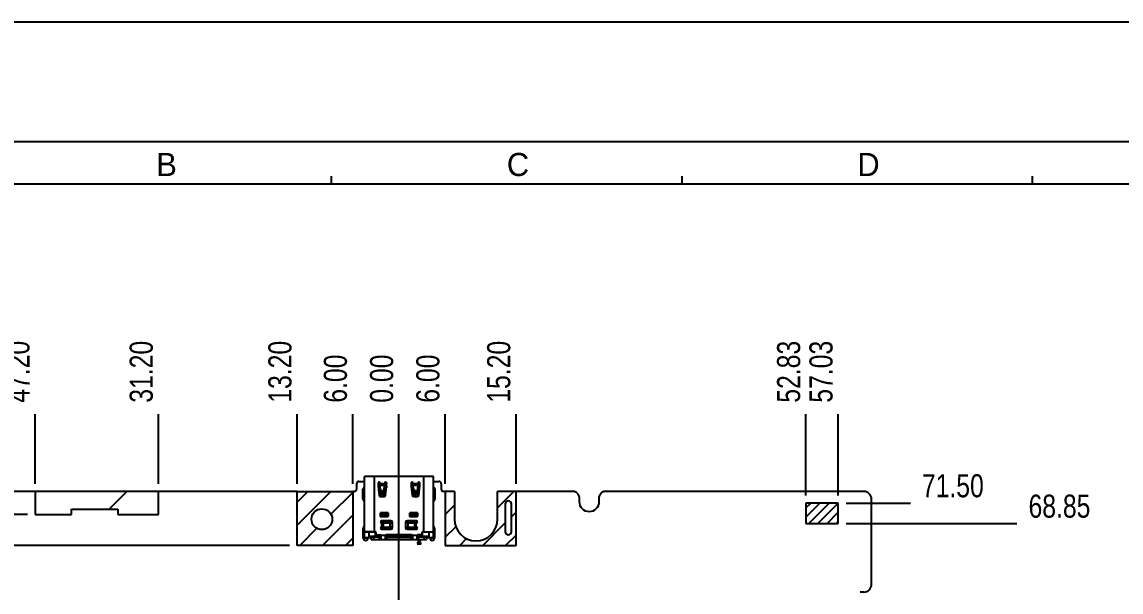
# Model space of a CAD drawing. Header units: millimetres. Extents: x 0 to 420, y 0 to 297.
# Drawn here: x 74.3 to 217, y 223 to 297 of the extents above; entities that cross this region are included whole.
import ezdxf

# ---------------------------------------------------------------- set-up
doc = ezdxf.new("R2010")
doc.units = ezdxf.units.MM
doc.header["$LTSCALE"] = 23.1
doc.layers.get('0').update_dxf_attribs({"linetype": 'CONTINUOUS'})
doc.layers.add('ASSEM_MEM', color=7, linetype='CONTINUOUS')
doc.styles.get("Standard").update_dxf_attribs({"font": 'txt', "width": 0.8})
doc.styles.add('TEXTSTYLE_2', font='txt')
doc.dimstyles.new('DIMSTYLE_1', dxfattribs={"dimtxt": 3, "dimasz": 2.1, "dimexe": 2, "dimexo": 1, "dimgap": 0.75, "dimtad": 0, "dimtih": 1, "dimtoh": 1, "dimzin": 0, "dimdsep": 46, "dimtxsty": 'STANDARD', "dimblk": '_FILLED', "dimblk1": '_FILLED', "dimblk2": '_FILLED', "dimcen": 0.09, "dimazin": 0, "dimtp": 0.01, "dimtm": 0.01, "dimtfac": 1, "dimtofl": 0, "dimtmove": 0, "dimatfit": 3, "dimldrblk": '_FILLED', "dimfxl": 1, "dimtolj": 1, "dimtzin": 0, "dimarcsym": 0})

# ---------------------------------------------------------------- blocks, each defined once
blk = doc.blocks.new('*D0')
at = {"color": 2, "linetype": 'CONTINUOUS'}
blk.add_line((76.05, 237.05), (76.05, 246.08), dxfattribs=at)
at = {"color": 2, "linetype": 'CONTINUOUS', "insert": (72.3, 247.58), "char_height": 3, "width": 12, "attachment_point": 1, "rotation": 90, "line_spacing_factor": 0.9}
blk.add_mtext('47.20', dxfattribs=at)
blk = doc.blocks.new('_FILLED')
at = {"color": 0, "linetype": 'BYBLOCK'}
blk.add_solid([(0, 0), (-1, 0.167), (-1, -0.167)], dxfattribs=at)
blk = doc.blocks.new('*D1')
at = {"color": 2, "linetype": 'CONTINUOUS'}
blk.add_line((123.25, 164.05), (123.25, 246.08), dxfattribs=at)
at = {"color": 2, "linetype": 'CONTINUOUS', "insert": (119.5, 247.58), "char_height": 3, "width": 9.6, "attachment_point": 1, "rotation": 90, "line_spacing_factor": 0.9}
blk.add_mtext('0.00', dxfattribs=at)
blk = doc.blocks.new('*D2')
at = {"color": 2, "linetype": 'CONTINUOUS'}
blk.add_line((92.05, 237.05), (92.05, 246.08), dxfattribs=at)
at = {"color": 2, "linetype": 'CONTINUOUS', "insert": (88.3, 247.58), "char_height": 3, "width": 12, "attachment_point": 1, "rotation": 90, "line_spacing_factor": 0.9}
blk.add_mtext('31.20', dxfattribs=at)
blk = doc.blocks.new('*D3')
at = {"color": 2, "linetype": 'CONTINUOUS'}
blk.add_line((110.05, 237.05), (110.05, 246.08), dxfattribs=at)
at = {"color": 2, "linetype": 'CONTINUOUS', "insert": (106.3, 247.58), "char_height": 3, "width": 12, "attachment_point": 1, "rotation": 90, "line_spacing_factor": 0.9}
blk.add_mtext('13.20', dxfattribs=at)
blk = doc.blocks.new('*D4')
at = {"color": 2, "linetype": 'CONTINUOUS'}
blk.add_line((117.25, 237.05), (117.25, 246.08), dxfattribs=at)
at = {"color": 2, "linetype": 'CONTINUOUS', "insert": (113.5, 247.58), "char_height": 3, "width": 9.6, "attachment_point": 1, "rotation": 90, "line_spacing_factor": 0.9}
blk.add_mtext('6.00', dxfattribs=at)
blk = doc.blocks.new('*D5')
at = {"color": 2, "linetype": 'CONTINUOUS'}
blk.add_line((129.25, 237.05), (129.25, 246.08), dxfattribs=at)
at = {"color": 2, "linetype": 'CONTINUOUS', "insert": (125.5, 247.58), "char_height": 3, "width": 9.6, "attachment_point": 1, "rotation": 90, "line_spacing_factor": 0.9}
blk.add_mtext('6.00', dxfattribs=at)
blk = doc.blocks.new('*D6')
at = {"color": 2, "linetype": 'CONTINUOUS'}
blk.add_line((138.45, 237.05), (138.45, 246.08), dxfattribs=at)
at = {"color": 2, "linetype": 'CONTINUOUS', "insert": (134.7, 247.58), "char_height": 3, "width": 12, "attachment_point": 1, "rotation": 90, "line_spacing_factor": 0.9}
blk.add_mtext('15.20', dxfattribs=at)
blk = doc.blocks.new('*D7')
at = {"color": 2, "linetype": 'CONTINUOUS'}
blk.add_line((176.08, 235.55), (176.08, 246.08), dxfattribs=at)
at = {"color": 2, "linetype": 'CONTINUOUS', "insert": (172.33, 247.58), "char_height": 3, "width": 12, "attachment_point": 1, "rotation": 90, "line_spacing_factor": 0.9}
blk.add_mtext('52.83', dxfattribs=at)
blk = doc.blocks.new('*D8')
at = {"color": 2, "linetype": 'CONTINUOUS'}
blk.add_line((180.28, 235.55), (180.28, 246.08), dxfattribs=at)
at = {"color": 2, "linetype": 'CONTINUOUS', "insert": (176.53, 247.58), "char_height": 3, "width": 12, "attachment_point": 1, "rotation": 90, "line_spacing_factor": 0.9}
blk.add_mtext('57.03', dxfattribs=at)
blk = doc.blocks.new('*D16')
at = {"color": 2, "linetype": 'CONTINUOUS'}
blk.add_line((75.05, 233.05), (57.45, 233.05), dxfattribs=at)
at = {"color": 2, "linetype": 'CONTINUOUS', "insert": (55.95, 236.8), "char_height": 3, "width": 12, "attachment_point": 3, "line_spacing_factor": 0.9}
blk.add_mtext('70.00', dxfattribs=at)
blk = doc.blocks.new('*D18')
at = {"color": 2, "linetype": 'CONTINUOUS'}
blk.add_line((109.05, 229.05), (57.45, 229.05), dxfattribs=at)
at = {"color": 2, "linetype": 'CONTINUOUS', "insert": (55.95, 232.8), "char_height": 3, "width": 12, "attachment_point": 3, "line_spacing_factor": 0.9}
blk.add_mtext('66.00', dxfattribs=at)
blk = doc.blocks.new('*D19')
at = {"color": 2, "linetype": 'CONTINUOUS'}
blk.add_line((181.28, 234.55), (189.63, 234.55), dxfattribs=at)
at = {"color": 2, "linetype": 'CONTINUOUS', "insert": (191.13, 238.3), "char_height": 3, "width": 12, "attachment_point": 1, "line_spacing_factor": 0.9}
blk.add_mtext('71.50', dxfattribs=at)
blk = doc.blocks.new('*D20')
at = {"color": 2, "linetype": 'CONTINUOUS'}
blk.add_line((181.28, 231.9), (203.47, 231.9), dxfattribs=at)
at = {"color": 2, "linetype": 'CONTINUOUS', "insert": (204.97, 235.65), "char_height": 3, "width": 12, "attachment_point": 1, "line_spacing_factor": 0.9}
blk.add_mtext('68.85', dxfattribs=at)

msp = doc.modelspace()

# ---------------------------------------------------------------- linework, layer by layer
at = {"color": 7, "linetype": 'CONTINUOUS'}
msp.add_line((0, 297), (420, 297), dxfattribs=at)
at = {"color": 4, "linetype": 'CONTINUOUS'}
for p, q in [((19, 281.5), (401, 281.5)), ((114.5, 276), (114.5, 277)), ((160, 276), (160, 277)), ((205.5, 276), (205.5, 277)), ((23.5, 276), (396, 276))]:
    msp.add_line(p, q, dxfattribs=at)
at = {"layer": 'ASSEM_MEM', "color": 7, "linetype": 'CONTINUOUS'}
for p, q in [((117.748, 237.054), (117.748, 236.354)), ((118.048, 237.354), (118.778, 237.354)), ((118.778, 230.004), (118.778, 238.004)), ((127.718, 238.004), (118.778, 238.004)), ((120.548, 237.129), (120.548, 236.754)), ((120.623, 236.079), (120.623, 237.242)), ((120.748, 236.804), (120.748, 237.054)), ((120.798, 237.054), (120.748, 237.054)), ((120.798, 236.804), (120.748, 236.804)), ((120.798, 236.768), (120.798, 237.129)), ((121.398, 236.768), (121.398, 237.129)), ((121.623, 237.203), (121.623, 237.054)), ((121.648, 237.054), (121.623, 237.054)), ((121.623, 236.804), (121.623, 236.529)), ((121.648, 236.804), (121.623, 236.804)), ((121.648, 236.754), (121.648, 237.129)), ((124.848, 237.129), (124.848, 236.754)), ((124.873, 237.054), (124.848, 237.054)), ((124.873, 236.804), (124.848, 236.804)), ((124.873, 237.054), (124.873, 237.203)), ((124.873, 236.529), (124.873, 236.804)), ((125.098, 236.768), (125.098, 237.129)), ((125.698, 236.768), (125.698, 237.129)), ((125.748, 237.054), (125.698, 237.054)), ((125.748, 236.804), (125.698, 236.804)), ((125.748, 237.054), (125.748, 236.804)), ((125.873, 236.079), (125.873, 237.242)), ((125.948, 236.754), (125.948, 237.129)), ((127.718, 230.004), (127.718, 238.004)), ((127.718, 237.354), (128.448, 237.354)), ((128.748, 237.054), (128.748, 236.354)), ((76.048, 236.054), (67.548, 236.054)), ((110.048, 236.054), (92.048, 236.054)), ((117.448, 236.054), (117.248, 236.054)), ((120.548, 236.754), (120.678, 235.582)), ((120.642, 235.904), (120.873, 235.904)), ((120.67, 235.654), (120.873, 235.654)), ((120.673, 235.654), (120.673, 235.629)), ((120.901, 235.837), (120.798, 236.768)), ((120.823, 235.904), (120.823, 235.654)), ((120.873, 235.404), (120.873, 236.093)), ((120.877, 235.404), (121.319, 235.404)), ((121.146, 235.704), (121.05, 235.704)), ((121.123, 235.704), (121.123, 235.404)), ((121.123, 235.654), (121.373, 235.654)), ((121.173, 235.708), (121.173, 235.654)), ((121.295, 235.837), (121.398, 236.768)), ((121.373, 235.904), (121.302, 235.904)), ((121.323, 235.654), (121.323, 235.904)), ((121.373, 235.412), (121.373, 236.543)), ((121.518, 235.582), (121.648, 236.754)), ((124.848, 236.754), (124.978, 235.582)), ((125.201, 235.837), (125.098, 236.768)), ((125.123, 236.543), (125.123, 235.412)), ((125.194, 235.904), (125.123, 235.904)), ((125.123, 235.654), (125.373, 235.654)), ((125.173, 235.904), (125.173, 235.654)), ((125.177, 235.404), (125.619, 235.404)), ((125.323, 235.654), (125.323, 235.708)), ((125.35, 235.704), (125.446, 235.704)), ((125.373, 235.404), (125.373, 235.704)), ((125.698, 236.768), (125.595, 235.837)), ((125.623, 236.093), (125.623, 235.404)), ((125.854, 235.904), (125.623, 235.904)), ((125.623, 235.654), (125.826, 235.654)), ((125.673, 235.654), (125.673, 235.904)), ((125.818, 235.582), (125.948, 236.754)), ((125.823, 235.629), (125.823, 235.654)), ((129.248, 236.054), (129.048, 236.054)), ((145.941, 236.054), (138.448, 236.054)), ((146.502, 235.7), (146.294, 235.907)), ((149.602, 235.907), (149.394, 235.7)), ((183.598, 236.054), (149.955, 236.054)), ((146.648, 235.347), (146.648, 234.754)), ((149.248, 234.754), (149.248, 235.347)), ((184.598, 224.004), (184.598, 235.054)), ((120.823, 232.809), (120.823, 232.804)), ((120.823, 232.809), (121.873, 232.809)), ((120.823, 232.804), (121.873, 232.804)), ((121.848, 233.304), (120.848, 233.304)), ((121.873, 232.804), (121.873, 232.809)), ((124.623, 232.809), (124.623, 232.804)), ((124.623, 232.809), (125.673, 232.809)), ((124.623, 232.804), (125.673, 232.804)), ((125.648, 233.304), (124.648, 233.304)), ((125.673, 232.804), (125.673, 232.809)), ((120.848, 232.129), (120.848, 232.104)), ((120.848, 231.304), (120.848, 231.279)), ((122.398, 232.009), (120.893, 232.009)), ((120.893, 231.399), (122.398, 231.399)), ((122.198, 232.254), (120.973, 232.254)), ((120.973, 231.979), (121.905, 231.979)), ((120.973, 231.429), (121.905, 231.429)), ((120.973, 231.154), (122.198, 231.154)), ((122.398, 231.959), (121.973, 231.959)), ((121.973, 231.449), (122.398, 231.449)), ((122.048, 231.829), (122.048, 231.579)), ((122.098, 231.749), (122.048, 231.749)), ((122.098, 231.449), (122.098, 231.749)), ((122.398, 231.354), (122.398, 232.054)), ((124.098, 232.054), (124.098, 231.354)), ((125.603, 232.009), (124.098, 232.009)), ((124.523, 231.959), (124.098, 231.959)), ((124.098, 231.449), (124.523, 231.449)), ((124.098, 231.399), (125.603, 231.399)), ((125.523, 232.254), (124.298, 232.254)), ((124.298, 231.154), (125.523, 231.154)), ((124.398, 231.749), (124.398, 231.449)), ((124.448, 231.749), (124.398, 231.749)), ((124.448, 231.579), (124.448, 231.829)), ((124.591, 231.979), (125.523, 231.979)), ((124.591, 231.429), (125.523, 231.429)), ((125.648, 232.104), (125.648, 232.129)), ((125.648, 231.279), (125.648, 231.304)), ((118.778, 230.834), (120.133, 230.834)), ((119.078, 230.004), (118.778, 230.004)), ((118.798, 230.074), (118.798, 230.674)), ((118.798, 230.074), (119.651, 230.074)), ((120.148, 230.824), (118.808, 230.824)), ((119.078, 230.824), (119.078, 230.834)), ((119.078, 230.004), (119.078, 230.074)), ((119.098, 230.824), (119.098, 230.834)), ((119.332, 230.824), (119.332, 230.074)), ((119.448, 230.224), (119.448, 230.074)), ((120.178, 230.224), (119.448, 230.224)), ((119.448, 230.174), (120.898, 230.174)), ((119.651, 229.834), (119.651, 230.134)), ((120.831, 230.134), (119.651, 230.134)), ((119.651, 229.834), (126.846, 229.834)), ((119.658, 230.834), (119.658, 230.824)), ((120.028, 230.824), (120.178, 230.674)), ((120.048, 230.824), (120.048, 230.834)), ((120.148, 230.824), (120.148, 230.831)), ((120.178, 230.674), (120.178, 230.219)), ((120.178, 230.424), (120.322, 230.424)), ((120.178, 230.219), (120.185, 230.219)), ((120.185, 230.219), (120.198, 230.219)), ((120.198, 230.219), (120.898, 230.219)), ((120.233, 230.734), (120.233, 230.559)), ((120.383, 230.409), (120.748, 230.409)), ((120.898, 230.259), (120.898, 229.848)), ((121.498, 229.848), (121.498, 230.259)), ((121.498, 230.219), (124.998, 230.219)), ((121.498, 230.174), (124.998, 230.174)), ((121.565, 230.134), (124.931, 230.134)), ((124.848, 230.409), (121.648, 230.409)), ((124.998, 230.259), (124.998, 229.848)), ((125.598, 229.848), (125.598, 230.259)), ((125.598, 230.219), (126.298, 230.219)), ((125.598, 230.174), (127.048, 230.174)), ((126.846, 230.134), (125.665, 230.134)), ((126.113, 230.409), (125.748, 230.409)), ((126.174, 230.424), (126.318, 230.424)), ((126.263, 230.559), (126.263, 230.734)), ((126.298, 230.219), (126.318, 230.219)), ((126.318, 230.674), (126.468, 230.824)), ((126.318, 230.219), (126.318, 230.674)), ((127.048, 230.224), (126.318, 230.224)), ((126.348, 230.831), (126.348, 230.824)), ((126.348, 230.824), (127.688, 230.824)), ((126.363, 230.834), (127.718, 230.834)), ((126.448, 230.824), (126.448, 230.834)), ((126.838, 230.824), (126.838, 230.834)), ((126.846, 230.134), (126.846, 229.834)), ((126.846, 230.074), (127.698, 230.074)), ((127.048, 230.074), (127.048, 230.224)), ((127.164, 230.074), (127.164, 230.824)), ((127.398, 230.834), (127.398, 230.824)), ((127.418, 230.834), (127.418, 230.824)), ((127.418, 230.074), (127.418, 230.004)), ((127.718, 230.004), (127.418, 230.004)), ((127.698, 230.674), (127.698, 230.074)), ((183.598, 223.004), (183.098, 223.004))]:
    msp.add_line(p, q, dxfattribs=at)
at = {"layer": 'ASSEM_MEM', "color": 9, "linetype": 'CONTINUOUS'}
for p, q in [((120.033, 238.004), (120.033, 230.834)), ((120.798, 237.104), (121.398, 237.104)), ((121.398, 236.815), (120.798, 236.815)), ((125.098, 237.104), (125.698, 237.104)), ((125.698, 236.815), (125.098, 236.815)), ((126.463, 230.834), (126.463, 238.004)), ((120.865, 236.166), (121.331, 236.166)), ((121.302, 235.904), (120.894, 235.904)), ((125.165, 236.166), (125.631, 236.166)), ((125.602, 235.904), (125.194, 235.904)), ((120.848, 232.809), (120.848, 233.304)), ((121.043, 233.304), (121.043, 232.809)), ((121.223, 232.809), (121.223, 233.304)), ((121.288, 233.304), (121.288, 232.809)), ((121.408, 232.809), (121.408, 233.304)), ((121.473, 233.304), (121.473, 232.809)), ((121.653, 232.809), (121.653, 233.304)), ((121.848, 233.304), (121.848, 232.809)), ((124.648, 232.809), (124.648, 233.304)), ((124.843, 233.304), (124.843, 232.809)), ((125.023, 232.809), (125.023, 233.304)), ((125.088, 233.304), (125.088, 232.809)), ((125.208, 232.809), (125.208, 233.304)), ((125.273, 233.304), (125.273, 232.809)), ((125.453, 232.809), (125.453, 233.304)), ((125.648, 233.304), (125.648, 232.809)), ((121.048, 231.429), (121.048, 231.979)), ((121.203, 231.979), (121.203, 231.429)), ((125.293, 231.429), (125.293, 231.979)), ((125.448, 231.979), (125.448, 231.429)), ((118.798, 230.684), (118.778, 230.684)), ((118.778, 230.154), (118.798, 230.154)), ((119.951, 230.134), (119.951, 229.834)), ((120.198, 230.808), (120.198, 230.424)), ((120.198, 230.424), (120.198, 230.219)), ((120.748, 229.834), (120.748, 230.134)), ((120.831, 230.384), (121.565, 230.384)), ((121.648, 230.134), (121.648, 229.834)), ((124.848, 229.834), (124.848, 230.134)), ((124.931, 230.384), (125.665, 230.384)), ((125.748, 230.134), (125.748, 229.834)), ((126.298, 230.424), (126.298, 230.808)), ((126.298, 230.219), (126.298, 230.424)), ((126.546, 229.834), (126.546, 230.134)), ((127.718, 230.684), (127.698, 230.684)), ((127.698, 230.154), (127.718, 230.154))]:
    msp.add_line(p, q, dxfattribs=at)
at = {"layer": 'ASSEM_MEM', "color": 4, "linetype": 'CONTINUOUS'}
for p, q in [((76.048, 236.054), (76.048, 233.054)), ((92.048, 236.054), (76.048, 236.054)), ((92.048, 233.054), (92.048, 236.054)), ((110.048, 229.054), (110.048, 236.054)), ((110.048, 236.054), (117.248, 236.054)), ((117.248, 236.054), (117.248, 229.054)), ((118.578, 235.054), (118.578, 236.354)), ((127.918, 236.354), (127.918, 235.054)), ((129.248, 236.054), (129.248, 229.054)), ((130.448, 236.054), (129.248, 236.054)), ((130.448, 236.054), (130.448, 232.454)), ((136.048, 232.454), (136.048, 236.054)), ((138.448, 236.054), (136.048, 236.054)), ((138.448, 229.054), (138.448, 236.054)), ((137.048, 234.434), (137.048, 230.834)), ((137.848, 230.834), (137.848, 234.434)), ((180.278, 234.554), (176.078, 234.554)), ((176.078, 234.554), (176.078, 231.904)), ((180.278, 231.904), (180.278, 234.554)), ((76.048, 233.054), (80.748, 233.054)), ((80.748, 233.054), (80.748, 233.774)), ((80.748, 233.774), (86.748, 233.774)), ((86.748, 233.774), (86.748, 233.054)), ((86.748, 233.054), (92.048, 233.054)), ((118.628, 230.004), (118.628, 231.304)), ((127.868, 231.304), (127.868, 230.004)), ((176.078, 231.904), (180.278, 231.904)), ((119.228, 230.074), (119.228, 230.004)), ((125.886, 229.675), (125.636, 229.242)), ((126.136, 229.242), (125.886, 229.675)), ((127.268, 230.004), (127.268, 230.074)), ((117.248, 229.054), (110.048, 229.054)), ((125.636, 229.242), (126.136, 229.242)), ((129.248, 229.054), (138.448, 229.054))]:
    msp.add_line(p, q, dxfattribs=at)
at = {"layer": 'ASSEM_MEM', "color": 2, "linetype": 'CONTINUOUS'}
for p, q in [((85.647, 233.774), (87.927, 236.054)), ((110.048, 234.673), (111.429, 236.054)), ((110.048, 231.703), (114.399, 236.054)), ((114.427, 233.112), (117.248, 235.933)), ((136.048, 233.944), (138.158, 236.054)), ((129.248, 233.084), (130.448, 234.284)), ((176.078, 233.918), (176.714, 234.554)), ((176.078, 232.73), (177.902, 234.554)), ((176.44, 231.904), (179.09, 234.554)), ((177.628, 231.904), (180.278, 234.554)), ((113.338, 229.054), (117.248, 232.963)), ((137.848, 232.774), (138.448, 233.374)), ((178.816, 231.904), (180.278, 233.366)), ((110.369, 229.054), (112.59, 231.275)), ((129.248, 230.114), (130.62, 231.486)), ((134.127, 229.054), (137.048, 231.974)), ((180.004, 231.904), (180.278, 232.178)), ((116.308, 229.054), (117.248, 229.993)), ((131.158, 229.054), (132.034, 229.931)), ((137.097, 229.054), (138.448, 230.405))]:
    msp.add_line(p, q, dxfattribs=at)
at = {"layer": 'ASSEM_MEM', "color": 4, "linetype": 'CONTINUOUS'}
msp.add_circle((113.248, 232.454), 1.35, dxfattribs=at)
at = {"layer": 'ASSEM_MEM', "color": 7, "linetype": 'CONTINUOUS'}
for centre, radius, start, end in [((118.048, 237.054), 0.3, 90, 180), ((120.673, 237.129), 0.125, 0, 180), ((121.523, 237.129), 0.125, 0, 180), ((124.973, 237.129), 0.125, 0, 180), ((125.823, 237.129), 0.125, 0, 180), ((128.448, 237.054), 0.3, 0, 90), ((117.448, 236.354), 0.3, 270, 360), ((120.877, 235.604), 0.2, 186.34019, 270), ((121.05, 235.854), 0.15, 186.34019, 270), ((121.146, 235.854), 0.15, 270, 353.65981), ((121.319, 235.604), 0.2, 270, 353.65981), ((125.177, 235.604), 0.2, 186.34019, 270), ((125.35, 235.854), 0.15, 186.34019, 270), ((125.446, 235.854), 0.15, 270, 353.65981), ((125.619, 235.604), 0.2, 270, 353.65981), ((129.048, 236.354), 0.3, 180, 270), ((145.941, 235.554), 0.5, 45, 90), ((146.148, 235.347), 0.5, 0, 45), ((149.748, 235.347), 0.5, 135, 180), ((149.955, 235.554), 0.5, 90, 135), ((183.598, 235.054), 1, 0, 90), ((147.948, 234.754), 1.3, 180, 360), ((120.973, 232.129), 0.125, 90, 180), ((120.973, 232.104), 0.125, 180, 270), ((120.973, 231.304), 0.125, 90, 180), ((120.973, 231.279), 0.125, 180, 270), ((122.198, 232.054), 0.2, 0, 90), ((122.198, 231.354), 0.2, 270, 360), ((124.298, 232.054), 0.2, 90, 180), ((124.298, 231.354), 0.2, 180, 270), ((125.523, 232.129), 0.125, 0, 90), ((125.523, 232.104), 0.125, 270, 360), ((125.523, 231.304), 0.125, 0, 90), ((125.523, 231.279), 0.125, 270, 360), ((120.133, 230.734), 0.1, 0, 90), ((120.383, 230.559), 0.15, 180, 270), ((120.748, 230.259), 0.15, 0, 90), ((121.648, 230.259), 0.15, 90, 180), ((124.848, 230.259), 0.15, 0, 90), ((125.748, 230.259), 0.15, 90, 180), ((126.113, 230.559), 0.15, 270, 360), ((126.363, 230.734), 0.1, 90, 180), ((183.598, 224.004), 1, 270, 360)]:
    msp.add_arc(centre, radius, start, end, dxfattribs=at)
at = {"layer": 'ASSEM_MEM', "color": 4, "linetype": 'CONTINUOUS'}
for centre, radius, start, end in [((118.928, 236.354), 0.35, 115.37984, 180), ((127.568, 236.354), 0.35, 0, 64.62016), ((118.928, 235.054), 0.35, 180, 244.62016), ((127.568, 235.054), 0.35, 295.37984, 360), ((137.448, 234.434), 0.4, 0, 180), ((118.928, 231.304), 0.3, 120.00407, 180), ((127.568, 231.304), 0.3, 0, 59.99593), ((133.248, 232.454), 2.8, 180, 360), ((118.928, 230.004), 0.3, 180, 360), ((127.568, 230.004), 0.3, 180, 360), ((137.448, 230.834), 0.4, 180, 360)]:
    msp.add_arc(centre, radius, start, end, dxfattribs=at)
at = {"layer": 'ASSEM_MEM', "color": 7, "linetype": 'CONTINUOUS'}
for centre, start_param, end_param in [((120.198, 230.654), 1.4491687, 1.5566108), ((126.298, 230.654), -1.5566108, -1.4491687)]:
    msp.add_ellipse(centre, major_axis=(0, 1.4), ratio=1, start_param=start_param, end_param=end_param, dxfattribs=at)
for points, knots in [([(121.905, 231.979), (121.924, 231.979), (121.962, 231.971), (122.009, 231.937), (122.041, 231.887), (122.048, 231.848), (122.048, 231.829)], [0, 0, 0, 0, 0.2441822, 0.4917639, 0.7441657, 1, 1, 1, 1]), ([(122.048, 231.579), (122.048, 231.559), (122.041, 231.52), (122.009, 231.47), (121.962, 231.437), (121.924, 231.429), (121.905, 231.429)], [0, 0, 0, 0, 0.2558346, 0.5082364, 0.755818, 1, 1, 1, 1]), ([(124.448, 231.829), (124.448, 231.848), (124.455, 231.887), (124.487, 231.937), (124.534, 231.971), (124.572, 231.979), (124.591, 231.979)], [0, 0, 0, 0, 0.2558346, 0.5082364, 0.755818, 1, 1, 1, 1]), ([(124.591, 231.429), (124.572, 231.429), (124.534, 231.437), (124.487, 231.47), (124.455, 231.52), (124.448, 231.559), (124.448, 231.579)], [0, 0, 0, 0, 0.2441822, 0.4917639, 0.7441657, 1, 1, 1, 1]), ([(120.898, 230.167), (120.898, 230.162), (120.896, 230.153), (120.889, 230.144), (120.881, 230.14), (120.871, 230.137), (120.854, 230.134), (120.841, 230.134), (120.831, 230.134)], [0, 0, 0, 0, 0.1996938, 0.2940275, 0.3974787, 0.5179146, 0.6587828, 1, 1, 1, 1]), ([(120.898, 229.848), (120.898, 229.847), (120.897, 229.844), (120.893, 229.84), (120.888, 229.838), (120.88, 229.836), (120.87, 229.835), (120.854, 229.834), (120.84, 229.834), (120.831, 229.834)], [0, 0, 0, 0, 0.0561406, 0.1204425, 0.204813, 0.3141891, 0.4497724, 0.6107358, 1, 1, 1, 1]), ([(121.565, 230.134), (121.555, 230.134), (121.542, 230.134), (121.525, 230.137), (121.515, 230.14), (121.507, 230.144), (121.5, 230.153), (121.498, 230.162), (121.498, 230.167)], [0, 0, 0, 0, 0.3412461, 0.4821267, 0.6025578, 0.7059929, 0.8003105, 1, 1, 1, 1]), ([(121.565, 229.834), (121.556, 229.834), (121.542, 229.834), (121.526, 229.835), (121.516, 229.836), (121.508, 229.838), (121.503, 229.84), (121.499, 229.844), (121.498, 229.847), (121.498, 229.848)], [0, 0, 0, 0, 0.3892642, 0.5502276, 0.6858108, 0.795187, 0.8795575, 0.9438594, 1, 1, 1, 1]), ([(124.931, 230.134), (124.941, 230.134), (124.954, 230.134), (124.971, 230.137), (124.981, 230.14), (124.989, 230.144), (124.996, 230.153), (124.998, 230.162), (124.998, 230.167)], [0, 0, 0, 0, 0.3411911, 0.4820655, 0.6025185, 0.7059771, 0.8003066, 1, 1, 1, 1]), ([(124.998, 229.848), (124.998, 229.847), (124.997, 229.844), (124.993, 229.84), (124.988, 229.838), (124.98, 229.836), (124.97, 229.835), (124.954, 229.834), (124.94, 229.834), (124.931, 229.834)], [0, 0, 0, 0, 0.0561406, 0.1204425, 0.204813, 0.3141891, 0.4497724, 0.6107358, 1, 1, 1, 1]), ([(125.665, 230.134), (125.655, 230.134), (125.642, 230.134), (125.625, 230.137), (125.615, 230.14), (125.607, 230.144), (125.6, 230.153), (125.598, 230.162), (125.598, 230.167)], [0, 0, 0, 0, 0.3412461, 0.4821267, 0.6025578, 0.7059929, 0.8003105, 1, 1, 1, 1]), ([(125.665, 229.834), (125.656, 229.834), (125.642, 229.834), (125.626, 229.835), (125.616, 229.836), (125.608, 229.838), (125.603, 229.84), (125.599, 229.844), (125.598, 229.847), (125.598, 229.848)], [0, 0, 0, 0, 0.3892642, 0.5502276, 0.6858108, 0.795187, 0.8795575, 0.9438594, 1, 1, 1, 1])]:
    msp.add_open_spline(points, degree=3, knots=knots, dxfattribs=at)

# ---------------------------------------------------------------- texts
at = {"color": 2, "linetype": 'CONTINUOUS', "char_height": 3, "width": 3, "attachment_point": 1, "line_spacing_factor": 0.9, "style": 'TEXTSTYLE_2'}
for s, insert in [('B', (91.75, 280)), ('C', (137.25, 280)), ('D', (182.75, 280))]:
    msp.add_mtext(s, dxfattribs=dict(at, insert=insert))

# ---------------------------------------------------------------- dimensions: what is measured, and where the dimension line sits
at = {"color": 2, "linetype": 'CONTINUOUS'}
for feature_location, offset, dtype, origin, picture, middle in [((76.048, 237.054), (0, 9.022), 1, (123.248, 163.054), '*D0', (73.798, 253.576)), ((92.048, 237.054), (0, 9.022), 1, (123.248, 236.054), '*D2', (89.798, 253.576)), ((110.048, 237.054), (0, 9.022), 1, (123.248, 236.054), '*D3', (107.798, 253.876)), ((138.448, 237.054), (0, 9.022), 1, (123.248, 236.054), '*D6', (136.198, 253.876)), ((176.078, 235.554), (0, 10.522), 1, (123.248, 234.554), '*D7', (173.828, 253.651)), ((180.278, 235.554), (0, 10.522), 1, (123.248, 234.554), '*D8', (178.028, 253.651)), ((117.248, 237.054), (0, 9.022), 1, (123.248, 236.054), '*D4', (114.998, 252.376)), ((123.248000833, 164.053797221), (0, 82.022284836), 1, (123.248000833, 163.053797221), '*D1', (120.998002568, 252.376084765)), ((129.248, 237.054), (0, 9.022), 1, (123.248, 236.054), '*D5', (126.998, 252.376)), ((181.278, 234.554), (8.349, 0), 0, (176.078, 163.054), '*D19', (197.127, 236.804)), ((75.048, 233.054), (-17.599, 0), 0, (123.248, 163.054), '*D16', (49.949, 235.304)), ((181.278, 231.904), (22.195, 0), 0, (176.078, 163.054), '*D20', (211.048, 234.154)), ((109.048, 229.054), (-51.599, 0), 0, (110.048, 163.054), '*D18', (49.949, 231.304))]:
    dim = msp.add_ordinate_dim(feature_location=feature_location, offset=offset, dtype=dtype, origin=origin, dimstyle='DIMSTYLE_1', override={"dimtad": 1, "dimtih": 0, "dimtoh": 0}, dxfattribs=at)
    dim.commit()
    dim.dimension.update_dxf_attribs({"geometry": picture, "text_midpoint": middle})

doc.saveas('drawing.dxf')
